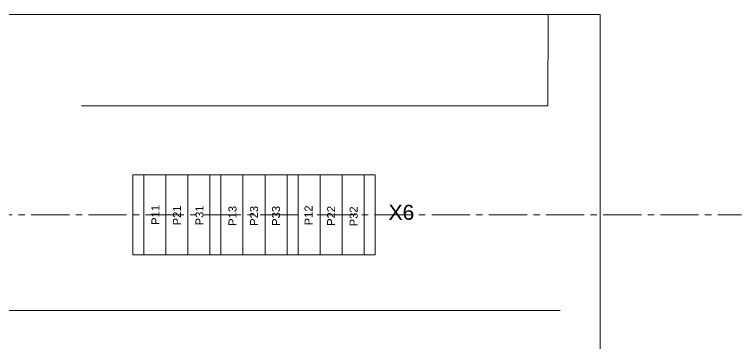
# Model space of a CAD drawing. Header units: millimetres. Extents: x 2474 to 8476, y -100 to 2402.
# Drawn here: x 5665 to 6391, y 1172 to 1500 of the extents above; entities that cross this region are included whole.
import ezdxf

# ---------------------------------------------------------------- set-up
doc = ezdxf.new("R2010")
doc.units = ezdxf.units.MM
doc.linetypes.add('CENTER2', pattern=[28.575, 19.05, -3.175, 3.175, -3.175])
doc.layers.get('0').update_dxf_attribs({"lineweight": 20})
doc.styles.get("Standard").update_dxf_attribs({"font": 'arial.ttf'})

msp = doc.modelspace()

# ---------------------------------------------------------------- linework, layer by layer
for p, q in [((5425, 1500.5), (5700, 1500.5)), ((5700, 1500.5), (5975, 1500.5)), ((6197.5, 1409.5), (6198, 1500.5)), ((5731.5, 1409.5), (6197.5, 1409.5)), ((5068, 1205), (6210, 1205))]:
    msp.add_line(p, q)
at = {"linetype": 'CENTER2', "ltscale": 2}
msp.add_line((4938.5, 1300.5), (6391, 1300.5), dxfattribs=at)
for points in [[(5000, 1500.5), (6250, 1500.5), (6250, -99.5), (5000, -99.5)], [(5783, 1340.5), (5794, 1340.5), (5794, 1260.5), (5783, 1260.5)], [(5794, 1340.5), (5816, 1340.5), (5816, 1260.5), (5794, 1260.5)], [(5816, 1340.5), (5838, 1340.5), (5838, 1260.5), (5816, 1260.5)], [(5838, 1340.5), (5860, 1340.5), (5860, 1260.5), (5838, 1260.5)], [(5860, 1340.5), (5871, 1340.5), (5871, 1260.5), (5860, 1260.5)], [(5871, 1340.5), (5893, 1340.5), (5893, 1260.5), (5871, 1260.5)], [(5893, 1340.5), (5915, 1340.5), (5915, 1260.5), (5893, 1260.5)], [(5915, 1340.5), (5937, 1340.5), (5937, 1260.5), (5915, 1260.5)], [(5937, 1340.5), (5948, 1340.5), (5948, 1260.5), (5937, 1260.5)], [(5948, 1340.5), (5970, 1340.5), (5970, 1260.5), (5948, 1260.5)], [(5970, 1340.5), (5992, 1340.5), (5992, 1260.5), (5970, 1260.5)], [(5992, 1340.5), (6014, 1340.5), (6014, 1260.5), (5992, 1260.5)], [(6014, 1340.5), (6025, 1340.5), (6025, 1260.5), (6014, 1260.5)]]:
    msp.add_lwpolyline(points, close=True)

# ---------------------------------------------------------------- texts
for s, p in [('P11', (5809.5, 1290.5)), ('P21', (5831, 1290)), ('P31', (5853.5, 1290)), ('P13', (5886.5, 1289.5)), ('P23', (5908, 1289.5)), ('P33', (5930, 1289.5)), ('P12', (5962.5, 1290)), ('P22', (5985, 1289.5)), ('P32', (6007.5, 1289))]:
    msp.add_text(s, height=8, rotation=90).set_placement(p)
msp.add_text('X6', height=15).set_placement((6038.5, 1295.5))

doc.saveas('drawing.dxf')
